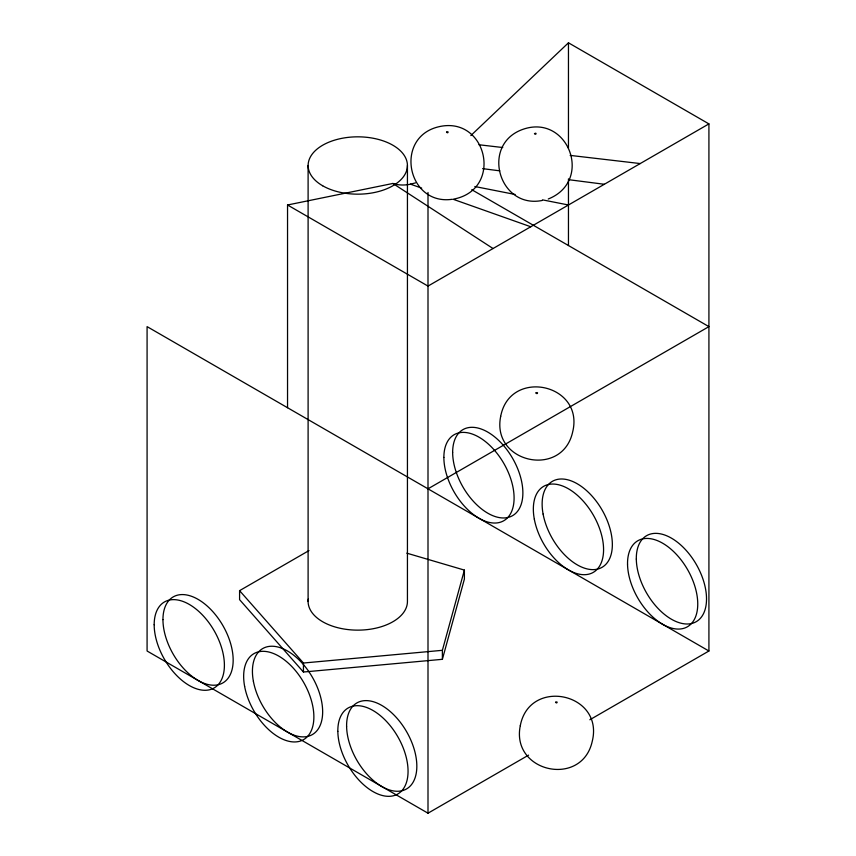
<?xml version="1.0" encoding="UTF-8"?>
<svg xmlns="http://www.w3.org/2000/svg" width="856" height="856" viewBox="0 0 856 856"><rect width="100%" height="100%" fill="white"/><g stroke="black" fill="none" stroke-linecap="round" stroke-linejoin="round"><path stroke-width="1.28" d="M308.973 550.59L239.584 590.651L239.584 599.66L303.441 672.024L442.381 659.313L442.381 650.314L464.391 570.096L406.835 553.169M442.381 659.313L464.391 579.105L464.391 570.096M470.843 135.569L568.459 42.8L708.918 123.895L708.918 651.009L589.848 719.757M708.918 123.895L428 286.086L287.541 204.991L287.541 407.724M528.58 755.131L428 813.2L147.082 651.009L147.082 326.628L428 488.819L708.918 326.628L471.752 189.7M548.247 199.009C594.139 180.723 567.731 112.468 521.925 129.695C480.633 145.252 499.091 209.035 542.062 200.497M415.481 182.906L409.414 184.404A79.993 46.181 -60 0 1 392.883 183.462L287.541 204.991M454.108 199.02C503.981 189.016 486.657 114.351 437.748 127.009C393.931 138.287 407.542 205.643 452.075 199.309M239.584 590.651L303.441 663.025L442.381 650.314M478.975 144.76L502.761 147.532M570.171 155.396L640.213 163.56M482.602 168.632L499.808 170.847M568.609 179.685L604.336 184.275M474.823 186.522L515.141 194.473M542.447 199.855L568.459 204.991M410.441 184.147L421.719 188.138M453.049 199.234L530.752 226.754M708.918 651.009L428 488.83M392.883 183.462L493.045 248.529M568.459 42.8L568.459 148.174M568.459 178.851L568.459 245.533M428 192.472L428 813.2M407.435 165.497L407.435 601.468A49.659 28.676 0 0 1 355.615 630.112A49.659 28.676 0 0 1 308.299 598.975M308.106 165.497L308.106 601.468M303.441 663.025L303.441 672.024M500.685 416.369C491.13 463.075 562.306 478.493 572.621 432.109C584.798 383.702 509.855 367.727 500.685 416.369M520.288 725.706C510.722 772.412 581.909 787.83 592.213 741.446C604.4 693.039 529.447 677.064 520.288 725.706M446.543 132.124C447.945 134.371 449.229 130.465 446.543 132.124M534.497 133.59C535.899 135.847 537.183 131.942 534.497 133.59M535.974 392.936C537.375 395.183 538.659 391.278 535.974 392.936M555.565 702.273C556.978 704.52 558.262 700.615 555.565 702.273M162.95 619.626A49.659 28.665 60 0 0 215.616 685.142A49.659 28.665 60 0 0 215.616 614.929A49.659 28.665 60 0 0 162.95 619.626M627.534 564.115A49.659 28.676 60 0 0 680.681 628.946A49.659 28.676 60 0 0 679.707 558.165A49.659 28.676 60 0 0 627.534 564.115M253.397 681.322A49.659 28.676 60 0 0 311.723 734.919A49.659 28.676 60 0 0 297.503 658.425A49.659 28.676 60 0 0 253.397 681.322M346.605 726.305A49.659 28.676 60 0 0 399.752 791.137A49.659 28.676 60 0 0 398.789 720.356A49.659 28.676 60 0 0 346.605 726.305M154.176 624.698A49.659 28.665 60 0 0 206.842 690.214A49.659 28.665 60 0 0 206.842 619.99A49.659 28.665 60 0 0 154.176 624.698M244.623 686.394A49.659 28.676 60 0 0 302.938 739.991A49.659 28.676 60 0 0 288.718 663.496A49.659 28.676 60 0 0 244.623 686.394M337.831 731.377A49.659 28.676 60 0 0 390.978 796.208A49.659 28.676 60 0 0 390.015 725.428A49.659 28.676 60 0 0 337.831 731.377M636.308 559.054A49.659 28.676 60 0 0 689.455 623.874A49.659 28.676 60 0 0 688.492 553.104A49.659 28.676 60 0 0 636.308 559.054M543.1 514.071A49.659 28.676 60 0 0 601.426 567.667A49.659 28.676 60 0 0 587.195 491.173A49.659 28.676 60 0 0 543.1 514.071M534.315 519.143A49.659 28.676 60 0 0 592.641 572.728A49.659 28.676 60 0 0 578.421 496.234A49.659 28.676 60 0 0 534.315 519.143M452.653 452.375A49.659 28.665 60 0 0 505.318 517.891A49.659 28.665 60 0 0 505.318 447.667A49.659 28.665 60 0 0 452.653 452.375M443.868 457.436A49.659 28.665 60 0 0 496.534 522.962A49.659 28.665 60 0 0 496.534 452.738A49.659 28.665 60 0 0 443.868 457.436M322.659 185.773A49.659 28.676 0 0 0 405.733 172.912A49.659 28.676 0 0 0 344.915 137.805A49.659 28.676 0 0 0 322.659 185.773"/></g></svg>
